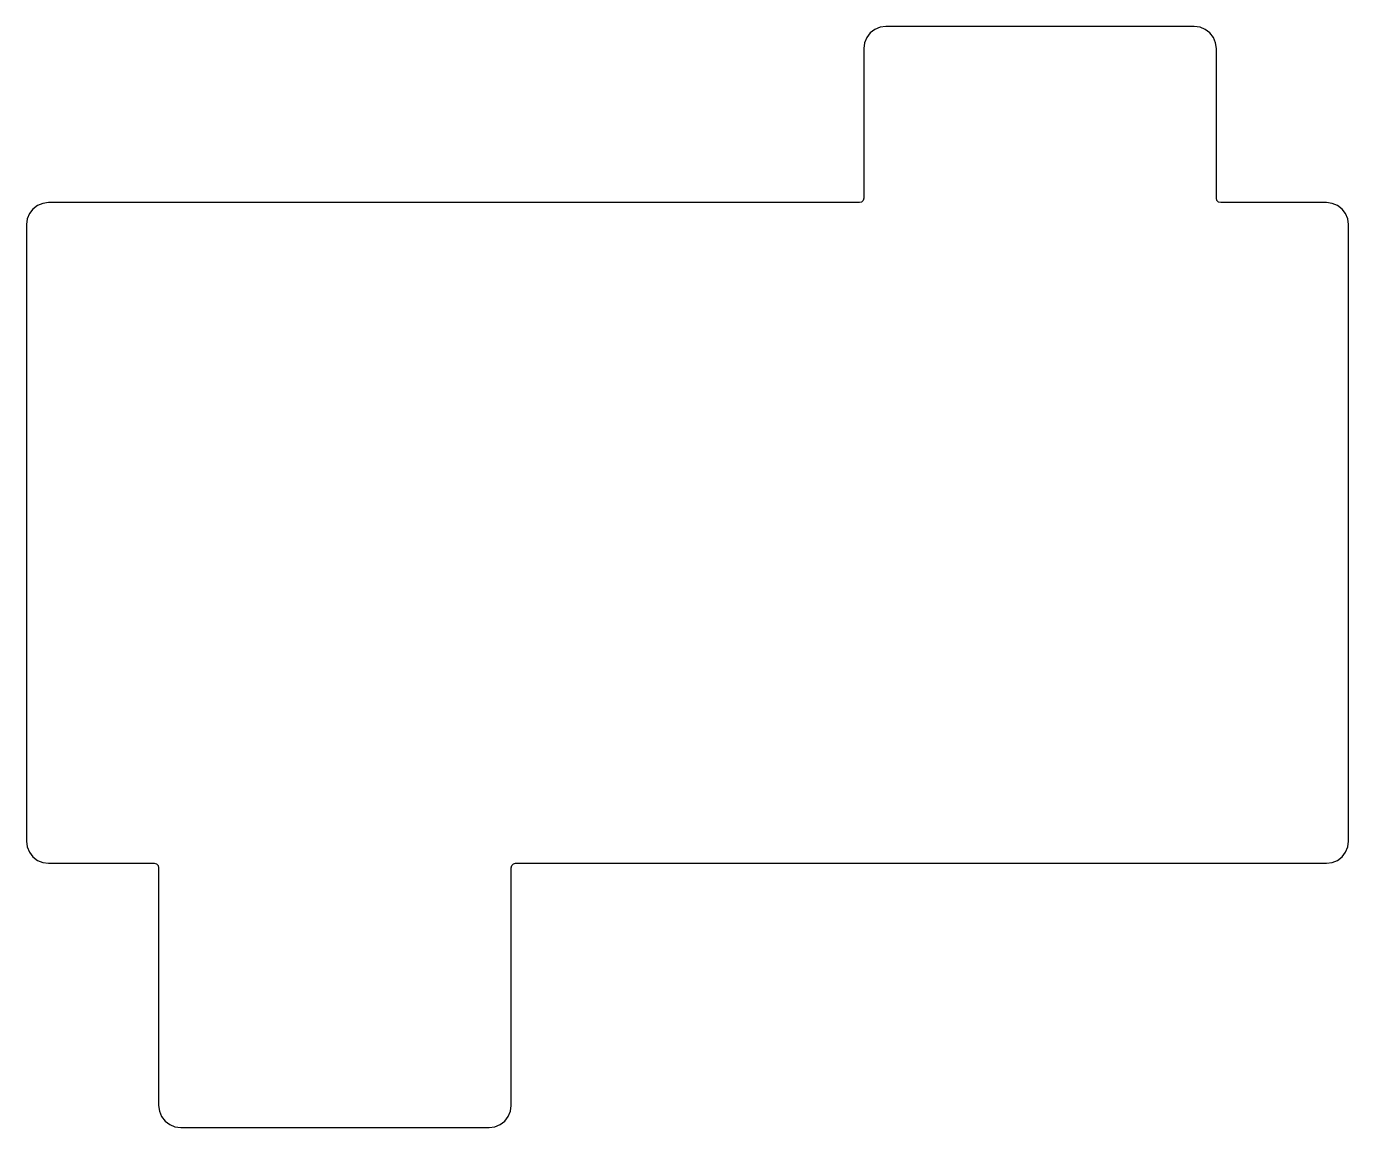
# Model space of a CAD drawing. Header units: millimetres. Extents: x -15 to 15, y -13.5 to 11.5.
import ezdxf

# ---------------------------------------------------------------- set-up
doc = ezdxf.new("R2010")
doc.units = ezdxf.units.MM
doc.layers.add('CUT_DESIGN_ONLY', color=1, linetype='Continuous')

msp = doc.modelspace()

# ---------------------------------------------------------------- linework, layer by layer
at = {"layer": 'CUT_DESIGN_ONLY'}
msp.add_lwpolyline([(-15, -7), (-14.982963, -7.12941), (-14.933013, -7.25), (-14.853553, -7.353553), (-14.75, -7.433013), (-14.62941, -7.482963), (-14.5, -7.5), (-12.1, -7.5), (-12.05, -7.513397), (-12.013397, -7.55), (-12, -7.6), (-12, -13), (-11.982963, -13.12941), (-11.933013, -13.25), (-11.853553, -13.353553), (-11.75, -13.433013), (-11.62941, -13.482963), (-11.5, -13.5), (-4.5, -13.5), (-4.37059, -13.482963), (-4.25, -13.433013), (-4.146447, -13.353553), (-4.066987, -13.25), (-4.017037, -13.12941), (-4, -13), (-4, -7.6), (-3.986603, -7.55), (-3.95, -7.513397), (-3.9, -7.5), (14.5, -7.5), (14.62941, -7.482963), (14.75, -7.433013), (14.853553, -7.353553), (14.933013, -7.25), (14.982963, -7.12941), (15, -7), (15, 7), (14.982963, 7.12941), (14.933013, 7.25), (14.853553, 7.353553), (14.75, 7.433013), (14.62941, 7.482963), (14.5, 7.5), (12.1, 7.5), (12.05, 7.513397), (12.013397, 7.55), (12, 7.6), (12, 11), (11.982963, 11.12941), (11.933013, 11.25), (11.853553, 11.353553), (11.75, 11.433013), (11.62941, 11.482963), (11.5, 11.5), (4.5, 11.5), (4.37059, 11.482963), (4.25, 11.433013), (4.146447, 11.353553), (4.066987, 11.25), (4.017037, 11.12941), (4, 11), (4, 7.6), (3.986603, 7.55), (3.95, 7.513397), (3.9, 7.5), (-14.5, 7.5), (-14.62941, 7.482963), (-14.75, 7.433013), (-14.853553, 7.353553), (-14.933013, 7.25), (-14.982963, 7.12941), (-15, 7)], close=True, dxfattribs=at)

doc.saveas('drawing.dxf')
